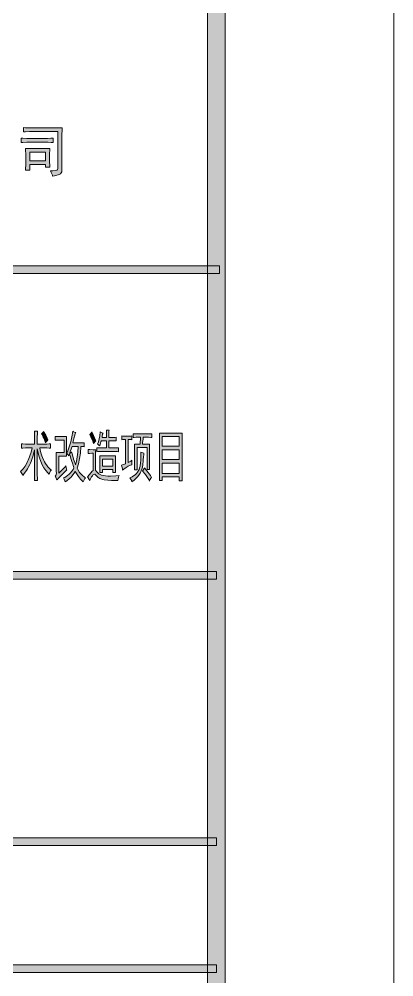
# Model space of a CAD drawing. Header units: millimetres. Extents: x 210 to 63265, y -7201 to 22496.
# Drawn here: x 62209 to 63265, y -4425 to -1724 of the extents above; entities that cross this region are included whole.
import ezdxf

# ---------------------------------------------------------------- set-up
doc = ezdxf.new("R2010")
doc.units = ezdxf.units.MM

msp = doc.modelspace()

# ---------------------------------------------------------------- hatches: boundary and pattern name
h = msp.add_hatch(color=0)
h.dxf.hatch_style = 2
h.paths.add_polyline_path([(62790.1, -6726.4), (62740, -6676.5), (62740, 21971.2), (62790.1, 22021.1)])
h = msp.add_hatch(color=0)
h.dxf.hatch_style = 2
h.paths.add_polyline_path([(62330.1, -2030.4), (62330, -2037.2), (62329.6, -2049.4), (62329.6, -2054.6), (62329.6, -2151), (62329.4, -2154.9), (62325.7, -2160.3), (62322.3, -2161.7), (62318.9, -2163.2), (62309, -2165.5), (62302.6, -2166.4), (62302.6, -2163.7), (62299.7, -2156.2), (62297, -2151.5), (62304.2, -2151.5), (62312.8, -2151), (62314.4, -2150.3), (62316, -2149.8), (62317.8, -2145.1), (62317.8, -2141.2), (62317.8, -2041), (62242.7, -2041), (62237.8, -2041), (62227.3, -2041.3), (62221.5, -2041.5), (62221.5, -2029.9), (62227.3, -2030.3), (62237.5, -2030.4), (62242.1, -2030.4)])
h = msp.add_hatch(color=0)
h.dxf.hatch_style = 2
h.paths.add_polyline_path([(62285.6, -2060.1), (62289.2, -2060.1), (62298.6, -2059.8), (62304.7, -2059.6), (62304.7, -2071.9), (62299, -2071.6), (62289.7, -2071.2), (62286.1, -2071.2), (62235.7, -2071.2), (62230.5, -2071.2), (62219.9, -2071.6), (62214.4, -2071.9), (62214.4, -2059.6), (62219.9, -2059.8), (62230.5, -2060.1), (62235.7, -2060.1)])
h = msp.add_hatch(color=0)
h.paths.add_polyline_path([(62295.4, -2089.1), (62295.1, -2093.6), (62294.9, -2102.7), (62294.9, -2107.7), (62294.9, -2121.3), (62294.9, -2126.3), (62295.1, -2136.5), (62295.4, -2141.7), (62283.4, -2141.7), (62283.4, -2133.7), (62238.9, -2133.7), (62238.9, -2150.3), (62226.9, -2150.3), (62227.4, -2144.7), (62228, -2134.9), (62228, -2130.6), (62228, -2107.7), (62228, -2103.8), (62227.4, -2094.5), (62226.9, -2089.1)])
h.paths.add_polyline_path([(62283.4, -2123.8), (62283.4, -2099.1), (62238.9, -2099.1), (62238.9, -2123.8)])
h = msp.add_hatch(color=0)
h.dxf.hatch_style = 2
h.paths.add_polyline_path([(60272, -2441.2), (60272, -2419.7), (62774, -2419.7), (62774, -2441.2)])
h = msp.add_hatch(color=0)
h.dxf.hatch_style = 2
h.paths.add_polyline_path([(62252.5, -2922.2), (62252.5, -2910.4), (62252.5, -2903.1), (62252.3, -2890.7), (62252.1, -2885.7), (62260.5, -2885.7), (62260.4, -2891.3), (62260.2, -2903.6), (62260.2, -2910.4), (62260.2, -2922.2), (62283.6, -2922.2), (62286.7, -2922.2), (62293.6, -2921.9), (62297.4, -2921.7), (62297.4, -2934), (62293.8, -2933.7), (62287.2, -2933.3), (62284, -2933.3), (62267, -2933.3), (62268.1, -2939.2), (62270.9, -2949.9), (62272.7, -2955), (62274.5, -2960), (62278.4, -2968.9), (62280.6, -2972.8), (62282.9, -2977), (62287.7, -2983.9), (62290.2, -2986.8), (62292.9, -2989.7), (62297.8, -2994), (62299.9, -2995.2), (62297.8, -2998.2), (62294.2, -3004.1), (62292.9, -3006.8), (62289.5, -3003.4), (62283.8, -2996.5), (62281.3, -2993.1), (62279, -2989.5), (62274.3, -2980.9), (62272.2, -2976.1), (62269.8, -2971.1), (62266.3, -2961), (62264.8, -2955.8), (62263.4, -2950.8), (62261.1, -2940.8), (62260.2, -2935.8), (62260.2, -3003.8), (62260.2, -3008.4), (62260.4, -3019.2), (62260.5, -3025.4), (62252.1, -3025.4), (62252.3, -3019.2), (62252.5, -3008.4), (62252.5, -3003.8), (62252.5, -2938.9), (62251.4, -2943.5), (62248.7, -2953.2), (62247.3, -2958), (62245.7, -2963), (62242.5, -2971.9), (62240.9, -2976.1), (62239.1, -2980), (62234.8, -2988.2), (62232.3, -2992.3), (62229.8, -2996.5), (62223.3, -3005.6), (62219.4, -3010.6), (62218.3, -3007.7), (62214.7, -3002.5), (62212.4, -3000), (62215.1, -2997.9), (62220.3, -2992), (62223, -2988.4), (62225.7, -2984.6), (62230.5, -2976.4), (62232.6, -2971.9), (62234.8, -2967.5), (62238.5, -2958), (62240.1, -2952.8), (62241.9, -2947.8), (62244.4, -2938), (62245.3, -2933.3), (62229.8, -2933.3), (62226.9, -2933.3), (62219.8, -2933.7), (62215.8, -2934), (62215.8, -2921.7), (62219.8, -2921.9), (62226.7, -2922.2), (62229.4, -2922.2)])
h = msp.add_hatch(color=0)
h.dxf.hatch_style = 2
h.paths.add_polyline_path([(62278.4, -2887), (62279.9, -2889.5), (62282.7, -2894.5), (62284, -2896.8), (62285.2, -2899.3), (62288.3, -2905.9), (62289.9, -2909.9), (62287.6, -2912.7), (62284.2, -2917), (62283.3, -2918.5), (62281.3, -2913.6), (62278.3, -2905.9), (62277.2, -2903.1), (62275.9, -2900.2), (62273.6, -2895.7), (62272.5, -2893.8)])
h = msp.add_hatch(color=0)
h.paths.add_polyline_path([(62372.2, -2990.2), (62374, -2994.1), (62379.5, -3002.2), (62383.1, -3006.3), (62386.7, -3010.2), (62392.9, -3015.8), (62395.6, -3017.4), (62394.2, -3019), (62391.3, -3024.7), (62389.7, -3029.2), (62387.2, -3026.7), (62382.2, -3020.8), (62379.5, -3017.4), (62376.6, -3014), (62370.7, -3005), (62367.3, -2999.5), (62364.3, -3004.3), (62357.7, -3012.7), (62354.3, -3016.1), (62350.7, -3019.5), (62343, -3026), (62338.9, -3029.2), (62338, -3026.3), (62335.5, -3020.8), (62333.7, -3017.9), (62337.5, -3016.1), (62345.5, -3010.6), (62349.8, -3006.8), (62353.9, -3003.1), (62360.9, -2994.1), (62363.6, -2988.9), (62362.2, -2985.2), (62359.1, -2976.2), (62357.3, -2971.1), (62355.7, -2965.9), (62352.5, -2955.7), (62351.1, -2950.7), (62349.3, -2955), (62347.3, -2952.8), (62344.4, -2949.4), (62343.2, -2948.2), (62345.2, -2944.4), (62349.5, -2932.6), (62352, -2924.4), (62354.5, -2916.1), (62358.6, -2896.8), (62360.4, -2885.7), (62362.5, -2887.7), (62366.6, -2889.8), (62368.4, -2890), (62367.3, -2893.2), (62365.4, -2900.2), (62364.5, -2904), (62363.4, -2907.9), (62361.6, -2915.4), (62360.7, -2919.2), (62379.1, -2919.2), (62383.1, -2919.2), (62389.7, -2918.8), (62392.2, -2918.5), (62392.2, -2929.7), (62390.4, -2929.4), (62385.6, -2929), (62382.5, -2929), (62381.5, -2947.8), (62376.3, -2978.4)])
h.paths.add_polyline_path([(62351.4, -2948.9), (62353, -2947.8), (62355.9, -2945.6), (62357, -2944.4), (62358.2, -2949.8), (62361.1, -2959.8), (62362.5, -2964.6), (62364.1, -2969.3), (62366.8, -2977.1), (62368.1, -2980.4), (62371.1, -2971.1), (62374.9, -2945.5), (62375.6, -2929), (62358.4, -2929), (62356.8, -2934), (62353.2, -2943.9)])
h = msp.add_hatch(color=0)
h.dxf.hatch_style = 2
h.paths.add_polyline_path([(62425.1, -2913.6), (62423.7, -2915.4), (62420.7, -2918.8), (62418.9, -2920.4), (62416.4, -2913.8), (62411.2, -2901.5), (62408.5, -2895.7), (62409.9, -2893.8), (62412.8, -2890), (62414, -2888.2), (62418.5, -2898.1), (62424, -2910.8)])
h = msp.add_hatch(color=0)
h.dxf.hatch_style = 2
h.paths.add_polyline_path([(62445.5, -2891.3), (62444.4, -2894.7), (62443, -2900.9), (62442.7, -2903.6), (62455.2, -2903.6), (62455.2, -2896.3), (62455, -2886.1), (62454.8, -2883.2), (62462.3, -2883.2), (62462.2, -2886.4), (62462, -2896.6), (62462, -2903.6), (62468.6, -2903.6), (62478.8, -2903.4), (62482.4, -2903.1), (62482.4, -2913.6), (62479, -2913.3), (62468.8, -2912.9), (62462, -2912.9), (62462, -2933.3), (62471.6, -2933.3), (62485.1, -2932.9), (62488.6, -2932.8), (62488.6, -2943.9), (62485.1, -2943.5), (62469.7, -2943.1), (62457.9, -2943.1), (62446.2, -2943.1), (62431.2, -2943.5), (62427.8, -2943.9), (62427.8, -2932.8), (62431.2, -2932.9), (62444.8, -2933.3), (62455.2, -2933.3), (62455.2, -2912.9), (62440.7, -2912.9), (62439.6, -2916.3), (62437.6, -2923.5), (62436.8, -2927.2), (62435, -2926), (62431.7, -2923.8), (62430, -2922.9), (62432.3, -2916.1), (62436, -2898.8), (62437.5, -2888.2), (62439.3, -2888.9), (62443.4, -2890.4)])
h = msp.add_hatch(color=0)
h.dxf.hatch_style = 2
h.paths.add_polyline_path([(62342.5, -2901.3), (62342.3, -2908.3), (62342.1, -2922.6), (62342.1, -2929.7), (62342.1, -2936.7), (62342.3, -2949.9), (62342.5, -2956.2), (62320.6, -2956.2), (62320.6, -3004.3), (62327.4, -2998.2), (62337.6, -2987.7), (62341, -2983.4), (62341.4, -2987.2), (62342.5, -2993.1), (62343.2, -2995.2), (62339.8, -2998.6), (62332.8, -3005.4), (62329.6, -3008.8), (62326.2, -3012.2), (62319.4, -3019.5), (62315.8, -3023.5), (62314.7, -3020.8), (62312.1, -3015.6), (62310.6, -3013.1), (62312.2, -3010.6), (62313.9, -3004.1), (62313.7, -3000), (62313.7, -2966), (62313.7, -2961.7), (62313.5, -2951.9), (62313.3, -2946.4), (62335.5, -2946.4), (62335.5, -2911.1), (62323.3, -2911.1), (62320.1, -2911.1), (62313.7, -2911.5), (62310.3, -2911.7), (62310.3, -2900.6), (62313.7, -2900.9), (62320.1, -2901.3), (62323.3, -2901.3)])
h = msp.add_hatch(color=0)
h.dxf.hatch_style = 2
h.paths.add_polyline_path([(62526.7, -2980.4), (62523.3, -2981.8), (62516.7, -2985), (62513.9, -2986.8), (62510.8, -2988.4), (62504.2, -2993.1), (62500.4, -2995.7), (62500.1, -2992), (62498.6, -2985.2), (62497.6, -2982.1), (62500.4, -2981.2), (62506.2, -2979.1), (62509, -2977.9), (62509, -2909.3), (62506.5, -2909.3), (62501.3, -2909.5), (62498.6, -2909.9), (62498.6, -2899.3), (62501.7, -2899.7), (62509, -2900), (62513.1, -2900), (62517.1, -2900), (62523.9, -2899.7), (62526.4, -2899.3), (62526.4, -2909.9), (62524.4, -2909.5), (62519.2, -2909.3), (62516, -2909.3), (62516, -2974.1), (62518.5, -2973.2), (62524.1, -2970.2), (62527.1, -2968), (62526.7, -2971.1), (62526.6, -2977.1)])
h = msp.add_hatch(color=0)
h.dxf.hatch_style = 2
h.paths.add_polyline_path([(62570.9, -2893.8), (62573.8, -2893.8), (62579.9, -2893.4), (62582.7, -2893.2), (62582.7, -2903.6), (62579.9, -2903.4), (62573.8, -2903.1), (62570.9, -2903.1), (62558.9, -2903.1), (62558.4, -2908.1), (62557.1, -2917.9), (62556.4, -2922.9), (62576.8, -2922.9), (62576.6, -2927.4), (62576.5, -2937.6), (62576.5, -2943.1), (62576.5, -2974.1), (62576.5, -2978.2), (62576.6, -2988), (62576.8, -2994), (62569.8, -2994), (62569.8, -2932.1), (62541.6, -2932.1), (62541.6, -2994.5), (62534.2, -2994.5), (62534.4, -2988.9), (62534.6, -2979.1), (62534.6, -2974.8), (62534.6, -2943.1), (62534.6, -2938.7), (62534.4, -2928.5), (62534.2, -2922.9), (62549.8, -2922.9), (62550.3, -2917.6), (62551.1, -2907.7), (62551.2, -2903.1), (62541.9, -2903.1), (62539.3, -2903.1), (62533.5, -2903.4), (62530.5, -2903.6), (62530.5, -2893.2), (62533.5, -2893.4), (62539.3, -2893.8), (62541.9, -2893.8)])
h = msp.add_hatch(color=0)
h.paths.add_polyline_path([(62668.4, -2891.3), (62668.2, -2900.2), (62668.1, -2917.2), (62668.1, -2925.3), (62668.1, -2997.5), (62668.1, -3002.2), (62668.2, -3016.5), (62668.4, -3026), (62660.2, -3026), (62660.2, -3014.9), (62612.1, -3014.9), (62612.1, -3025.4), (62604.2, -3025.4), (62604.4, -3017), (62604.6, -3003.8), (62604.6, -2998.8), (62604.6, -2925.3), (62604.6, -2915.1), (62604.4, -2898.1), (62604.2, -2891.3)])
h.paths.add_polyline_path([(62660.2, -3005), (62660.2, -2976.1), (62612.1, -2976.1), (62612.1, -3005)])
h.paths.add_polyline_path([(62660.2, -2966), (62660.2, -2938.3), (62612.1, -2938.3), (62612.1, -2966)])
h.paths.add_polyline_path([(62660.2, -2928.5), (62660.2, -2901.3), (62612.1, -2901.3), (62612.1, -2928.5)])
h = msp.add_hatch(color=0)
h.dxf.hatch_style = 2
h.paths.add_polyline_path([(62401.9, -3014.9), (62407.4, -3007.7), (62415.1, -2998.8), (62417.4, -2997), (62417.4, -2948.2), (62413.9, -2948.2), (62407.2, -2948.5), (62404, -2948.9), (62404, -2937.6), (62407.8, -2938), (62418.1, -2938.3), (62424.8, -2938.3), (62424.6, -2944.2), (62424.4, -2953.3), (62424.4, -2956.7), (62424.4, -2995.7), (62426.9, -3000), (62433.4, -3006.3), (62437.5, -3008.1), (62441.6, -3009.9), (62452.5, -3012.2), (62459.3, -3012.4), (62466.1, -3012.7), (62481.8, -3012.2), (62490.8, -3011.1), (62489.3, -3014.3), (62487.7, -3021.3), (62487.6, -3025.4), (62469.7, -3024.7), (62448.6, -3023.3), (62445.2, -3022.4), (62441.9, -3021.3), (62436.4, -3019), (62434.1, -3017.7), (62431.9, -3016.3), (62427.3, -3012.2), (62424.9, -3009.7), (62422.6, -3007), (62418, -3007.9), (62415.6, -3011.5), (62413.1, -3015.1), (62409.2, -3022), (62407.8, -3025.4), (62406.5, -3022.6), (62403.5, -3017.4)])
h = msp.add_hatch(color=0)
h.paths.add_polyline_path([(62480.8, -2955), (62480.6, -2961.2), (62480.4, -2973.2), (62480.4, -2979.1), (62480.4, -2985), (62480.6, -2996.6), (62480.8, -3002.5), (62473.1, -3002.5), (62473.1, -2994), (62443.7, -2994), (62443.7, -3002), (62436.4, -3002), (62436.6, -2996.1), (62436.8, -2984.3), (62436.8, -2978.4), (62436.8, -2972.7), (62436.6, -2960.9), (62436.4, -2955)])
h.paths.add_polyline_path([(62473.1, -2984.6), (62473.1, -2964.8), (62443.7, -2964.8), (62443.7, -2984.6)])
h = msp.add_hatch(color=0)
h.dxf.hatch_style = 2
h.paths.add_polyline_path([(62560.5, -2947.6), (62560.2, -2951.2), (62559.5, -2960), (62558.9, -2964.8), (62558.6, -2969.8), (62557.3, -2980.9), (62556.3, -2987.2), (62555.2, -2993.2), (62550.5, -3004.5), (62546.8, -3009.7), (62543, -3014.7), (62533.2, -3024.5), (62527.1, -3029.2), (62526.2, -3026), (62523.3, -3020.1), (62521.2, -3017.4), (62527.3, -3014.5), (62536.6, -3008.4), (62539.6, -3005), (62542.7, -3001.6), (62547.1, -2993.6), (62548.4, -2988.9), (62549.8, -2984.3), (62551.4, -2974.3), (62551.6, -2968.9), (62551.8, -2963.5), (62552, -2951.6), (62552, -2945.1), (62553.7, -2945.6), (62558, -2946.9)])
h = msp.add_hatch(color=0)
h.dxf.hatch_style = 2
h.paths.add_polyline_path([(62562.3, -2988.9), (62568.8, -2997.3), (62578.8, -3011.1), (62582.4, -3016.7), (62580.6, -3018.6), (62577.5, -3023.5), (62576.5, -3026.7), (62574.3, -3022), (62564.7, -3008.1), (62556.8, -2998.8), (62558.6, -2996.1), (62561.4, -2991.1)])
h = msp.add_hatch(color=0)
h.dxf.hatch_style = 2
h.paths.add_polyline_path([(60263.2, -3302.9), (60263.2, -3281.4), (62765, -3281.4), (62765, -3302.9)])
h = msp.add_hatch(color=0)
h.dxf.hatch_style = 2
h.paths.add_polyline_path([(62765, -4032.4), (62765, -4054.1), (60263.2, -4054.1), (60263.2, -4032.4)])
h = msp.add_hatch(color=0)
h.dxf.hatch_style = 2
h.paths.add_polyline_path([(62765, -4390.9), (62765, -4412.4), (60263.2, -4412.4), (60263.2, -4390.9)])

# ---------------------------------------------------------------- linework, layer by layer
at = {"color": 0, "lineweight": 0}
for points in [[(21218.6, -7201.3), (21218.6, 22496), (63265, 22496), (63265, -7201.3)], [(62790.1, -6726.4), (62740, -6676.5), (62740, 21971.2), (62790.1, 22021.1)], [(62330.1, -2030.4), (62330, -2037.2), (62329.6, -2049.4), (62329.6, -2054.6), (62329.6, -2151), (62329.4, -2154.9), (62325.7, -2160.3), (62322.3, -2161.7), (62318.9, -2163.2), (62309, -2165.5), (62302.6, -2166.4), (62302.6, -2163.7), (62299.7, -2156.2), (62297, -2151.5), (62304.2, -2151.5), (62312.8, -2151), (62314.4, -2150.3), (62316, -2149.8), (62317.8, -2145.1), (62317.8, -2141.2), (62317.8, -2041), (62242.7, -2041), (62237.8, -2041), (62227.3, -2041.3), (62221.5, -2041.5), (62221.5, -2029.9), (62227.3, -2030.3), (62237.5, -2030.4), (62242.1, -2030.4)], [(62285.6, -2060.1), (62289.2, -2060.1), (62298.6, -2059.8), (62304.7, -2059.6), (62304.7, -2071.9), (62299, -2071.6), (62289.7, -2071.2), (62286.1, -2071.2), (62235.7, -2071.2), (62230.5, -2071.2), (62219.9, -2071.6), (62214.4, -2071.9), (62214.4, -2059.6), (62219.9, -2059.8), (62230.5, -2060.1), (62235.7, -2060.1)], [(62295.4, -2089.1), (62295.1, -2093.6), (62294.9, -2102.7), (62294.9, -2107.7), (62294.9, -2121.3), (62294.9, -2126.3), (62295.1, -2136.5), (62295.4, -2141.7), (62283.4, -2141.7), (62283.4, -2133.7), (62238.9, -2133.7), (62238.9, -2150.3), (62226.9, -2150.3), (62227.4, -2144.7), (62228, -2134.9), (62228, -2130.6), (62228, -2107.7), (62228, -2103.8), (62227.4, -2094.5), (62226.9, -2089.1)], [(62283.4, -2123.8), (62283.4, -2099.1), (62238.9, -2099.1), (62238.9, -2123.8)], [(60272, -2441.2), (60272, -2419.7), (62774, -2419.7), (62774, -2441.2)], [(62252.5, -2922.2), (62252.5, -2910.4), (62252.5, -2903.1), (62252.3, -2890.7), (62252.1, -2885.7), (62260.5, -2885.7), (62260.4, -2891.3), (62260.2, -2903.6), (62260.2, -2910.4), (62260.2, -2922.2), (62283.6, -2922.2), (62286.7, -2922.2), (62293.6, -2921.9), (62297.4, -2921.7), (62297.4, -2934), (62293.8, -2933.7), (62287.2, -2933.3), (62284, -2933.3), (62267, -2933.3), (62268.1, -2939.2), (62270.9, -2949.9), (62272.7, -2955), (62274.5, -2960), (62278.4, -2968.9), (62280.6, -2972.8), (62282.9, -2977), (62287.7, -2983.9), (62290.2, -2986.8), (62292.9, -2989.7), (62297.8, -2994), (62299.9, -2995.2), (62297.8, -2998.2), (62294.2, -3004.1), (62292.9, -3006.8), (62289.5, -3003.4), (62283.8, -2996.5), (62281.3, -2993.1), (62279, -2989.5), (62274.3, -2980.9), (62272.2, -2976.1), (62269.8, -2971.1), (62266.3, -2961), (62264.8, -2955.8), (62263.4, -2950.8), (62261.1, -2940.8), (62260.2, -2935.8), (62260.2, -3003.8), (62260.2, -3008.4), (62260.4, -3019.2), (62260.5, -3025.4), (62252.1, -3025.4), (62252.3, -3019.2), (62252.5, -3008.4), (62252.5, -3003.8), (62252.5, -2938.9), (62251.4, -2943.5), (62248.7, -2953.2), (62247.3, -2958), (62245.7, -2963), (62242.5, -2971.9), (62240.9, -2976.1), (62239.1, -2980), (62234.8, -2988.2), (62232.3, -2992.3), (62229.8, -2996.5), (62223.3, -3005.6), (62219.4, -3010.6), (62218.3, -3007.7), (62214.7, -3002.5), (62212.4, -3000), (62215.1, -2997.9), (62220.3, -2992), (62223, -2988.4), (62225.7, -2984.6), (62230.5, -2976.4), (62232.6, -2971.9), (62234.8, -2967.5), (62238.5, -2958), (62240.1, -2952.8), (62241.9, -2947.8), (62244.4, -2938), (62245.3, -2933.3), (62229.8, -2933.3), (62226.9, -2933.3), (62219.8, -2933.7), (62215.8, -2934), (62215.8, -2921.7), (62219.8, -2921.9), (62226.7, -2922.2), (62229.4, -2922.2)], [(62278.4, -2887), (62279.9, -2889.5), (62282.7, -2894.5), (62284, -2896.8), (62285.2, -2899.3), (62288.3, -2905.9), (62289.9, -2909.9), (62287.6, -2912.7), (62284.2, -2917), (62283.3, -2918.5), (62281.3, -2913.6), (62278.3, -2905.9), (62277.2, -2903.1), (62275.9, -2900.2), (62273.6, -2895.7), (62272.5, -2893.8)], [(62372.2, -2990.2), (62374, -2994.1), (62379.5, -3002.2), (62383.1, -3006.3), (62386.7, -3010.2), (62392.9, -3015.8), (62395.6, -3017.4), (62394.2, -3019), (62391.3, -3024.7), (62389.7, -3029.2), (62387.2, -3026.7), (62382.2, -3020.8), (62379.5, -3017.4), (62376.6, -3014), (62370.7, -3005), (62367.3, -2999.5), (62364.3, -3004.3), (62357.7, -3012.7), (62354.3, -3016.1), (62350.7, -3019.5), (62343, -3026), (62338.9, -3029.2), (62338, -3026.3), (62335.5, -3020.8), (62333.7, -3017.9), (62337.5, -3016.1), (62345.5, -3010.6), (62349.8, -3006.8), (62353.9, -3003.1), (62360.9, -2994.1), (62363.6, -2988.9), (62362.2, -2985.2), (62359.1, -2976.2), (62357.3, -2971.1), (62355.7, -2965.9), (62352.5, -2955.7), (62351.1, -2950.7), (62349.3, -2955), (62347.3, -2952.8), (62344.4, -2949.4), (62343.2, -2948.2), (62345.2, -2944.4), (62349.5, -2932.6), (62352, -2924.4), (62354.5, -2916.1), (62358.6, -2896.8), (62360.4, -2885.7), (62362.5, -2887.7), (62366.6, -2889.8), (62368.4, -2890), (62367.3, -2893.2), (62365.4, -2900.2), (62364.5, -2904), (62363.4, -2907.9), (62361.6, -2915.4), (62360.7, -2919.2), (62379.1, -2919.2), (62383.1, -2919.2), (62389.7, -2918.8), (62392.2, -2918.5), (62392.2, -2929.7), (62390.4, -2929.4), (62385.6, -2929), (62382.5, -2929), (62381.5, -2947.8), (62376.3, -2978.4)], [(62425.1, -2913.6), (62423.7, -2915.4), (62420.7, -2918.8), (62418.9, -2920.4), (62416.4, -2913.8), (62411.2, -2901.5), (62408.5, -2895.7), (62409.9, -2893.8), (62412.8, -2890), (62414, -2888.2), (62418.5, -2898.1), (62424, -2910.8)], [(62445.5, -2891.3), (62444.4, -2894.7), (62443, -2900.9), (62442.7, -2903.6), (62455.2, -2903.6), (62455.2, -2896.3), (62455, -2886.1), (62454.8, -2883.2), (62462.3, -2883.2), (62462.2, -2886.4), (62462, -2896.6), (62462, -2903.6), (62468.6, -2903.6), (62478.8, -2903.4), (62482.4, -2903.1), (62482.4, -2913.6), (62479, -2913.3), (62468.8, -2912.9), (62462, -2912.9), (62462, -2933.3), (62471.6, -2933.3), (62485.1, -2932.9), (62488.6, -2932.8), (62488.6, -2943.9), (62485.1, -2943.5), (62469.7, -2943.1), (62457.9, -2943.1), (62446.2, -2943.1), (62431.2, -2943.5), (62427.8, -2943.9), (62427.8, -2932.8), (62431.2, -2932.9), (62444.8, -2933.3), (62455.2, -2933.3), (62455.2, -2912.9), (62440.7, -2912.9), (62439.6, -2916.3), (62437.6, -2923.5), (62436.8, -2927.2), (62435, -2926), (62431.7, -2923.8), (62430, -2922.9), (62432.3, -2916.1), (62436, -2898.8), (62437.5, -2888.2), (62439.3, -2888.9), (62443.4, -2890.4)], [(62342.5, -2901.3), (62342.3, -2908.3), (62342.1, -2922.6), (62342.1, -2929.7), (62342.1, -2936.7), (62342.3, -2949.9), (62342.5, -2956.2), (62320.6, -2956.2), (62320.6, -3004.3), (62327.4, -2998.2), (62337.6, -2987.7), (62341, -2983.4), (62341.4, -2987.2), (62342.5, -2993.1), (62343.2, -2995.2), (62339.8, -2998.6), (62332.8, -3005.4), (62329.6, -3008.8), (62326.2, -3012.2), (62319.4, -3019.5), (62315.8, -3023.5), (62314.7, -3020.8), (62312.1, -3015.6), (62310.6, -3013.1), (62312.2, -3010.6), (62313.9, -3004.1), (62313.7, -3000), (62313.7, -2966), (62313.7, -2961.7), (62313.5, -2951.9), (62313.3, -2946.4), (62335.5, -2946.4), (62335.5, -2911.1), (62323.3, -2911.1), (62320.1, -2911.1), (62313.7, -2911.5), (62310.3, -2911.7), (62310.3, -2900.6), (62313.7, -2900.9), (62320.1, -2901.3), (62323.3, -2901.3)], [(62526.7, -2980.4), (62523.3, -2981.8), (62516.7, -2985), (62513.9, -2986.8), (62510.8, -2988.4), (62504.2, -2993.1), (62500.4, -2995.7), (62500.1, -2992), (62498.6, -2985.2), (62497.6, -2982.1), (62500.4, -2981.2), (62506.2, -2979.1), (62509, -2977.9), (62509, -2909.3), (62506.5, -2909.3), (62501.3, -2909.5), (62498.6, -2909.9), (62498.6, -2899.3), (62501.7, -2899.7), (62509, -2900), (62513.1, -2900), (62517.1, -2900), (62523.9, -2899.7), (62526.4, -2899.3), (62526.4, -2909.9), (62524.4, -2909.5), (62519.2, -2909.3), (62516, -2909.3), (62516, -2974.1), (62518.5, -2973.2), (62524.1, -2970.2), (62527.1, -2968), (62526.7, -2971.1), (62526.6, -2977.1)], [(62570.9, -2893.8), (62573.8, -2893.8), (62579.9, -2893.4), (62582.7, -2893.2), (62582.7, -2903.6), (62579.9, -2903.4), (62573.8, -2903.1), (62570.9, -2903.1), (62558.9, -2903.1), (62558.4, -2908.1), (62557.1, -2917.9), (62556.4, -2922.9), (62576.8, -2922.9), (62576.6, -2927.4), (62576.5, -2937.6), (62576.5, -2943.1), (62576.5, -2974.1), (62576.5, -2978.2), (62576.6, -2988), (62576.8, -2994), (62569.8, -2994), (62569.8, -2932.1), (62541.6, -2932.1), (62541.6, -2994.5), (62534.2, -2994.5), (62534.4, -2988.9), (62534.6, -2979.1), (62534.6, -2974.8), (62534.6, -2943.1), (62534.6, -2938.7), (62534.4, -2928.5), (62534.2, -2922.9), (62549.8, -2922.9), (62550.3, -2917.6), (62551.1, -2907.7), (62551.2, -2903.1), (62541.9, -2903.1), (62539.3, -2903.1), (62533.5, -2903.4), (62530.5, -2903.6), (62530.5, -2893.2), (62533.5, -2893.4), (62539.3, -2893.8), (62541.9, -2893.8)], [(62668.4, -2891.3), (62668.2, -2900.2), (62668.1, -2917.2), (62668.1, -2925.3), (62668.1, -2997.5), (62668.1, -3002.2), (62668.2, -3016.5), (62668.4, -3026), (62660.2, -3026), (62660.2, -3014.9), (62612.1, -3014.9), (62612.1, -3025.4), (62604.2, -3025.4), (62604.4, -3017), (62604.6, -3003.8), (62604.6, -2998.8), (62604.6, -2925.3), (62604.6, -2915.1), (62604.4, -2898.1), (62604.2, -2891.3)], [(62660.2, -2928.5), (62660.2, -2901.3), (62612.1, -2901.3), (62612.1, -2928.5)], [(62351.4, -2948.9), (62353, -2947.8), (62355.9, -2945.6), (62357, -2944.4), (62358.2, -2949.8), (62361.1, -2959.8), (62362.5, -2964.6), (62364.1, -2969.3), (62366.8, -2977.1), (62368.1, -2980.4), (62371.1, -2971.1), (62374.9, -2945.5), (62375.6, -2929), (62358.4, -2929), (62356.8, -2934), (62353.2, -2943.9)], [(62401.9, -3014.9), (62407.4, -3007.7), (62415.1, -2998.8), (62417.4, -2997), (62417.4, -2948.2), (62413.9, -2948.2), (62407.2, -2948.5), (62404, -2948.9), (62404, -2937.6), (62407.8, -2938), (62418.1, -2938.3), (62424.8, -2938.3), (62424.6, -2944.2), (62424.4, -2953.3), (62424.4, -2956.7), (62424.4, -2995.7), (62426.9, -3000), (62433.4, -3006.3), (62437.5, -3008.1), (62441.6, -3009.9), (62452.5, -3012.2), (62459.3, -3012.4), (62466.1, -3012.7), (62481.8, -3012.2), (62490.8, -3011.1), (62489.3, -3014.3), (62487.7, -3021.3), (62487.6, -3025.4), (62469.7, -3024.7), (62448.6, -3023.3), (62445.2, -3022.4), (62441.9, -3021.3), (62436.4, -3019), (62434.1, -3017.7), (62431.9, -3016.3), (62427.3, -3012.2), (62424.9, -3009.7), (62422.6, -3007), (62418, -3007.9), (62415.6, -3011.5), (62413.1, -3015.1), (62409.2, -3022), (62407.8, -3025.4), (62406.5, -3022.6), (62403.5, -3017.4)], [(62660.2, -2966), (62660.2, -2938.3), (62612.1, -2938.3), (62612.1, -2966)], [(62480.8, -2955), (62480.6, -2961.2), (62480.4, -2973.2), (62480.4, -2979.1), (62480.4, -2985), (62480.6, -2996.6), (62480.8, -3002.5), (62473.1, -3002.5), (62473.1, -2994), (62443.7, -2994), (62443.7, -3002), (62436.4, -3002), (62436.6, -2996.1), (62436.8, -2984.3), (62436.8, -2978.4), (62436.8, -2972.7), (62436.6, -2960.9), (62436.4, -2955)], [(62473.1, -2984.6), (62473.1, -2964.8), (62443.7, -2964.8), (62443.7, -2984.6)], [(62560.5, -2947.6), (62560.2, -2951.2), (62559.5, -2960), (62558.9, -2964.8), (62558.6, -2969.8), (62557.3, -2980.9), (62556.3, -2987.2), (62555.2, -2993.2), (62550.5, -3004.5), (62546.8, -3009.7), (62543, -3014.7), (62533.2, -3024.5), (62527.1, -3029.2), (62526.2, -3026), (62523.3, -3020.1), (62521.2, -3017.4), (62527.3, -3014.5), (62536.6, -3008.4), (62539.6, -3005), (62542.7, -3001.6), (62547.1, -2993.6), (62548.4, -2988.9), (62549.8, -2984.3), (62551.4, -2974.3), (62551.6, -2968.9), (62551.8, -2963.5), (62552, -2951.6), (62552, -2945.1), (62553.7, -2945.6), (62558, -2946.9)], [(62562.3, -2988.9), (62568.8, -2997.3), (62578.8, -3011.1), (62582.4, -3016.7), (62580.6, -3018.6), (62577.5, -3023.5), (62576.5, -3026.7), (62574.3, -3022), (62564.7, -3008.1), (62556.8, -2998.8), (62558.6, -2996.1), (62561.4, -2991.1)], [(62660.2, -3005), (62660.2, -2976.1), (62612.1, -2976.1), (62612.1, -3005)], [(60263.2, -3302.9), (60263.2, -3281.4), (62765, -3281.4), (62765, -3302.9)], [(62765, -4032.4), (62765, -4054.1), (60263.2, -4054.1), (60263.2, -4032.4)], [(62765, -4390.9), (62765, -4412.4), (60263.2, -4412.4), (60263.2, -4390.9)]]:
    msp.add_lwpolyline(points, close=True, dxfattribs=at)

doc.saveas('drawing.dxf')
